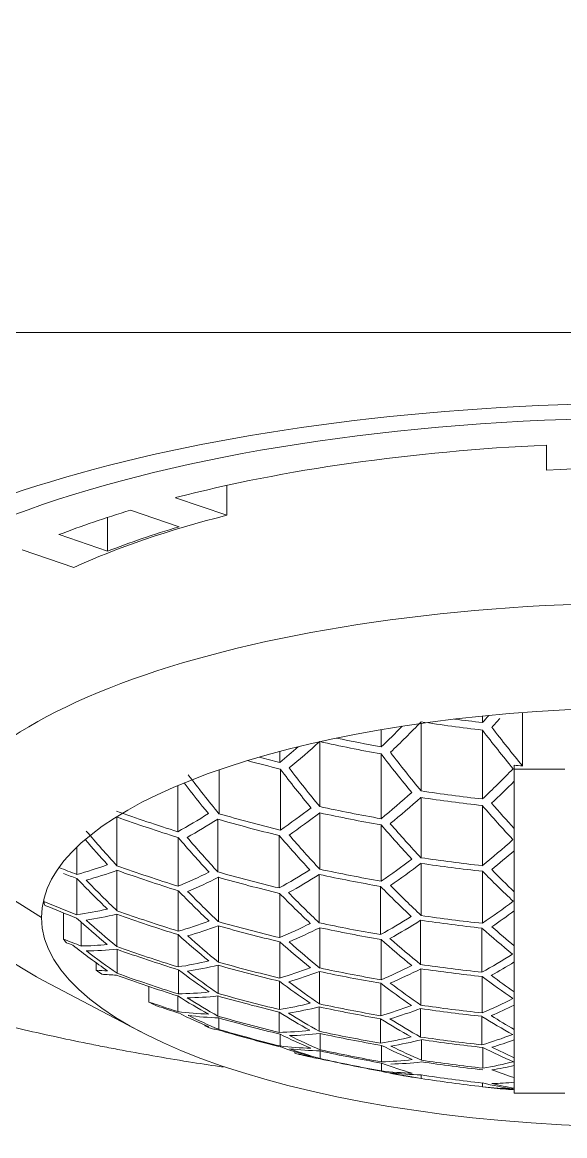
# Model space of a CAD drawing. Header units: millimetres. Extents: x 13295 to 13889, y -332 to 508.
# Drawn here: x 13409.14 to 13416.66, y 206.23 to 221.67 of the extents above; entities that cross this region are included whole.
import ezdxf

# ---------------------------------------------------------------- set-up
doc = ezdxf.new("R2010")
doc.units = ezdxf.units.MM

msp = doc.modelspace()

# ---------------------------------------------------------------- linework, layer by layer
at = {"linetype": 'Continuous', "lineweight": 18}
for p, q in [((13437.426, 217.366), (13398.392, 217.366)), ((13416.409, 215.461), (13416.409, 215.807)), ((13411.979, 214.834), (13411.979, 215.249)), ((13411.264, 215.078), (13411.979, 214.834)), ((13411.315, 214.674), (13410.642, 214.904)), ((13410.325, 214.335), (13410.325, 214.805)), ((13409.652, 214.566), (13410.325, 214.335)), ((13409.858, 214.108), (13409.143, 214.353)), ((13415.519, 212.051), (13415.519, 211.961)), ((13416.074, 212.1), (13416.074, 211.359)), ((13414.669, 211.949), (13414.669, 211.014)), ((13414.117, 211.863), (13414.117, 211.624)), ((13415.519, 211.857), (13415.519, 210.902)), ((13413.266, 211.696), (13413.266, 210.796)), ((13412.711, 211.561), (13412.711, 211.409)), ((13414.116, 211.526), (13414.116, 210.628)), ((13411.869, 211.306), (13411.869, 210.697)), ((13412.719, 211.315), (13412.719, 210.472)), ((13415.959, 211.369), (13415.959, 211.317)), ((13416.659, 211.317), (13415.959, 211.317)), ((13415.959, 211.317), (13415.959, 206.825)), ((13411.298, 211.088), (13411.298, 210.448)), ((13414.668, 210.923), (13414.668, 210.087)), ((13415.518, 210.811), (13415.518, 209.977)), ((13410.455, 210.652), (13410.455, 209.976)), ((13413.266, 210.71), (13413.266, 209.928)), ((13411.853, 210.622), (13411.853, 209.892)), ((13414.116, 210.542), (13414.116, 209.762)), ((13411.305, 210.366), (13411.305, 209.693)), ((13412.703, 210.396), (13412.703, 209.669)), ((13409.9, 210.235), (13409.9, 209.855)), ((13410.455, 209.913), (13410.455, 209.353)), ((13414.67, 210.01), (13414.67, 209.287)), ((13415.52, 209.9), (13415.52, 209.179)), ((13409.897, 209.799), (13409.897, 209.297)), ((13411.86, 209.816), (13411.86, 209.202)), ((13413.258, 209.855), (13413.258, 209.186)), ((13411.305, 209.63), (13411.305, 209.07)), ((13412.71, 209.594), (13412.71, 208.98)), ((13414.108, 209.69), (13414.108, 209.022)), ((13409.441, 209.512), (13409.441, 209.479)), ((13409.713, 209.324), (13409.713, 208.961)), ((13410.452, 209.304), (13410.452, 208.858)), ((13409.959, 209.196), (13409.959, 208.864)), ((13411.86, 209.145), (13411.86, 208.641)), ((13413.264, 209.118), (13413.264, 208.56)), ((13414.662, 209.221), (13414.662, 208.609)), ((13415.512, 209.112), (13415.512, 208.5)), ((13411.302, 209.022), (13411.302, 208.574)), ((13414.114, 208.954), (13414.114, 208.396)), ((13410.456, 208.819), (13410.456, 208.487)), ((13412.71, 208.923), (13412.71, 208.42)), ((13410.168, 208.631), (13410.168, 208.53)), ((13411.306, 208.535), (13411.306, 208.2)), ((13411.857, 208.598), (13411.857, 208.206)), ((13413.262, 208.511), (13413.262, 208.062)), ((13414.666, 208.549), (13414.666, 208.045)), ((13412.707, 208.377), (13412.707, 207.983)), ((13414.112, 208.347), (13414.112, 207.898)), ((13415.516, 208.441), (13415.516, 207.937)), ((13409.531, 208.333), (13410.788, 207.674)), ((13410.898, 208.302), (13410.898, 208.087)), ((13411.298, 208.172), (13411.298, 207.956)), ((13411.853, 208.172), (13411.853, 207.894)), ((13412.703, 207.948), (13412.703, 207.668)), ((13413.258, 208.021), (13413.258, 207.683)), ((13414.662, 207.998), (13414.662, 207.603)), ((13415.512, 207.89), (13415.512, 207.494)), ((13411.671, 207.769), (13411.671, 207.756)), ((13411.866, 207.868), (13411.866, 207.709)), ((13414.108, 207.857), (13414.108, 207.517)), ((13412.716, 207.642), (13412.716, 207.479)), ((13413.271, 207.651), (13413.271, 207.426)), ((13414.676, 207.566), (13414.676, 207.281)), ((13414.121, 207.486), (13414.121, 207.259)), ((13415.526, 207.458), (13415.526, 207.172)), ((13412.918, 207.399), (13412.918, 207.377)), ((13413.271, 207.41), (13413.271, 207.305)), ((13414.121, 207.242), (13414.121, 207.133)), ((13414.67, 207.077), (13414.67, 207.028)), ((13415.52, 206.965), (13415.52, 206.914)), ((13416.659, 206.825), (13415.959, 206.825))]:
    msp.add_line(p, q, dxfattribs=at)
at = {"linetype": 'Continuous', "lineweight": 13}
msp.add_line((13409.409, 209.261), (13407.909, 210.201), dxfattribs=at)
at = {"linetype": 'Continuous', "lineweight": 18}
for start, end in [(260.4886, 260.9816), (263.6001, 264.0424)]:
    msp.add_arc((13417.909, 227.854), 21.077, start, end, dxfattribs=at)
for centre, major_axis, ratio, start_param, end_param in [((13417.909, 212.08), (-12.6, 0), 0.34202, 4.712389, 6.043786), ((13417.909, 212.08), (-12, 0), 0.34202, 3.141593, 6.283185), ((13417.909, 212.08), (11, 0), 0.34202, 1.707586, 2.219405), ((13417.909, 212.08), (-10, 0), 0.34202, 4.561821, 4.862957), ((13417.909, 212.08), (11, 0), 0.34202, 2.292515, 2.419874), ((13417.909, 212.08), (-10, 0), 0.34202, 5.347219, 5.648355), ((13417.909, 212.08), (10.05, 0), 0.34202, 2.286486, 2.425903), ((13417.909, 210.201), (-10, 0), 0.34202, 3.141593, 6.283185), ((13417.909, 209.261), (-8.5, 0), 0.34202, 4.859983, 6.283185), ((13412.922, 228.839), (3.928, 19.891), 0.469846, 3.798501, 3.807652), ((13417.909, 209.261), (8.5, 0), 0.34202, 1.423202, 1.71839), ((13412.22, 228.978), (3.88, 19.647), 0.469846, 3.730076, 3.759748), ((13412.35, 228.952), (-3.889, -19.695), 0.469846, 0.587723, 0.631033), ((13417.909, 230.326), (-19.799, 0), 0.939693, 1.40639, 1.449766), ((13417.909, 230.377), (19.743, 0), 0.939693, 4.571362, 4.591017), ((13413.052, 228.813), (-3.936, -19.932), 0.469846, 0.65636, 0.667741), ((13419.376, 228.144), (4.07, -20.61), 0.469846, 5.522612, 5.56555), ((13417.909, 230.102), (20.026, 0), 0.939693, 4.490231, 4.521864), ((13419.246, 228.118), (-4.072, 20.622), 0.469846, 2.381227, 2.42414), ((13411.516, 229.117), (3.824, 19.368), 0.469846, 3.660758, 3.686901), ((13411.646, 229.091), (-3.835, -19.422), 0.469846, 0.518824, 0.562204), ((13417.909, 230.05), (-20.075, 0), 0.939693, 1.33736, 1.380673), ((13417.909, 229.773), (-20.316, 0), 0.939693, 1.289159, 1.31244), ((13417.909, 229.824), (20.274, 0), 0.939693, 4.438549, 4.453078), ((13417.844, 227.841), (-4.083, 20.677), 0.469846, 2.382064, 2.424849), ((13417.971, 227.866), (4.083, -20.677), 0.469846, 5.523836, 5.566619), ((13416.445, 227.565), (-4.07, 20.611), 0.469846, 2.381046, 2.423984), ((13416.569, 227.59), (4.072, -20.621), 0.469846, 5.522635, 5.565551), ((13413.625, 228.7), (3.969, 20.1), 0.469846, 3.725447, 3.767845), ((13417.909, 230.1), (-20.028, 0), 0.939693, 1.473277, 1.47902), ((13415.028, 227.285), (-4.032, 20.418), 0.469846, 2.386027, 2.420455), ((13415.17, 227.313), (4.037, -20.443), 0.469846, 5.519528, 5.562863), ((13413.753, 228.675), (-3.976, -20.134), 0.469846, 0.583498, 0.614509), ((13412.921, 228.839), (3.928, 19.89), 0.469846, 3.657555, 3.699893), ((13417.909, 229.822), (20.276, 0), 0.939693, 4.551883, 4.594219), ((13413.051, 228.813), (-3.936, -19.931), 0.469846, 0.515431, 0.557678), ((13417.909, 229.771), (-20.318, 0), 0.939693, 1.410561, 1.452807), ((13418.542, 227.979), (-4.081, 20.665), 0.469846, 2.452417, 2.494295), ((13418.672, 228.005), (4.079, -20.659), 0.469846, 5.593928, 5.624707), ((13417.909, 228.992), (20.812, 0), 0.939693, 4.345714, 4.389115), ((13417.909, 228.937), (-20.837, 0), 0.939693, 1.20497, 1.248307), ((13411.51, 229.118), (3.824, 19.365), 0.469846, 3.517923, 3.560989), ((13417.909, 229.269), (20.666, 0), 0.939693, 4.415766, 4.458507), ((13412.225, 228.977), (3.88, 19.649), 0.469846, 3.588801, 3.63135), ((13412.349, 228.952), (-3.889, -19.694), 0.469846, 0.446895, 0.489345), ((13417.909, 229.547), (20.487, 0), 0.939693, 4.483739, 4.526141), ((13417.909, 229.495), (-20.523, 0), 0.939693, 1.342551, 1.384875), ((13411.64, 229.092), (-3.835, -19.419), 0.469846, 0.376391, 0.419335), ((13417.909, 229.218), (-20.696, 0), 0.939693, 1.273801, 1.316486), ((13417.142, 227.703), (-4.079, 20.659), 0.469846, 2.45219, 2.494082), ((13417.267, 227.727), (4.081, -20.665), 0.469846, 5.594005, 5.635884), ((13413.052, 226.895), (3.936, -19.932), 0.469846, 5.583285, 5.626825), ((13414.327, 227.147), (-4.004, 20.275), 0.469846, 2.446966, 2.489708), ((13414.456, 227.172), (4.009, -20.304), 0.469846, 5.588327, 5.631012), ((13415.731, 227.424), (-4.054, 20.53), 0.469846, 2.450096, 2.492276), ((13415.867, 227.451), (4.057, -20.547), 0.469846, 5.592152, 5.63429), ((13417.909, 210.201), (10, 0), 0.34202, 3.141593, 3.719155), ((13412.922, 226.869), (-3.928, 19.891), 0.469846, 2.452933, 2.484684), ((13414.326, 228.562), (4.004, 20.275), 0.469846, 3.655022, 3.69654), ((13413.624, 228.7), (3.969, 20.099), 0.469846, 3.587499, 3.62909), ((13417.909, 229.268), (20.667, 0), 0.939693, 4.554888, 4.596406), ((13414.456, 228.536), (-4.009, -20.304), 0.469846, 0.513265, 0.543656), ((13417.909, 228.156), (21.058, 0), 0.939693, 4.309509, 4.322242), ((13411.521, 229.116), (3.825, 19.369), 0.469846, 3.374584, 3.418084), ((13411.65, 229.09), (-3.836, -19.424), 0.469846, 0.233457, 0.276833), ((13417.909, 228.433), (21.008, 0), 0.939693, 4.349678, 4.392617), ((13417.909, 228.382), (-21.02, 0), 0.939693, 1.208294, 1.251207), ((13412.223, 228.977), (3.88, 19.648), 0.469846, 3.447679, 3.490229), ((13417.909, 228.714), (20.926, 0), 0.939693, 4.418756, 4.460935), ((13412.915, 228.84), (3.927, 19.888), 0.469846, 3.51849, 3.560422), ((13417.909, 228.992), (20.812, 0), 0.939693, 4.487372, 4.529083), ((13413.753, 228.675), (-3.976, -20.134), 0.469846, 0.445823, 0.487341), ((13417.909, 229.218), (-20.696, 0), 0.939693, 1.413655, 1.455114), ((13417.844, 227.841), (-4.083, 20.677), 0.469846, 2.521384, 2.562552), ((13417.97, 227.866), (4.083, -20.677), 0.469846, 5.663118, 5.693352), ((13417.909, 228.105), (-21.064, 0), 0.939693, 1.171111, 1.180762), ((13412.22, 226.731), (-3.88, 19.647), 0.469846, 2.509984, 2.55311), ((13412.35, 226.756), (3.889, -19.695), 0.469846, 5.652153, 5.695462), ((13412.353, 228.951), (-3.889, -19.696), 0.469846, 0.306244, 0.348691), ((13417.909, 228.659), (-20.945, 0), 0.939693, 1.277779, 1.319913), ((13413.045, 228.815), (-3.935, -19.93), 0.469846, 0.37694, 0.418786), ((13417.909, 228.941), (-20.836, 0), 0.939693, 1.345643, 1.387307), ((13413.625, 227.008), (-3.969, 20.1), 0.469846, 2.51534, 2.557738), ((13413.753, 227.034), (3.976, -20.134), 0.469846, 5.657366, 5.699687), ((13415.028, 227.285), (-4.032, 20.418), 0.469846, 2.518998, 2.560705), ((13415.158, 227.311), (4.036, -20.441), 0.469846, 5.660168, 5.701833), ((13416.433, 227.563), (-4.07, 20.61), 0.469846, 2.520448, 2.561757), ((13416.569, 227.59), (4.072, -20.621), 0.469846, 5.662367, 5.70365), ((13417.909, 227.603), (21.064, 0), 0.939693, 4.298661, 4.322204), ((13417.909, 209.731), (-8.5, 0), 0.34202, 0.086579, 0.104307), ((13417.909, 227.551), (-21.058, 0), 0.939693, 1.157693, 1.180433), ((13415.028, 228.423), (4.032, 20.418), 0.469846, 3.586749, 3.627686), ((13412.219, 228.978), (3.88, 19.647), 0.469846, 3.305509, 3.348931), ((13412.349, 228.952), (-3.889, -19.694), 0.469846, 0.164427, 0.20774), ((13417.909, 227.828), (-21.076, 0), 0.939693, 1.209131, 1.251916), ((13417.909, 227.878), (21.076, 0), 0.939693, 4.350903, 4.393686), ((13414.32, 228.563), (4.003, 20.274), 0.469846, 3.518888, 3.560023), ((13417.909, 228.714), (20.926, 0), 0.939693, 4.556989, 4.597984), ((13415.158, 228.397), (-4.036, -20.441), 0.469846, 0.445103, 0.474813), ((13417.909, 209.261), (8.5, 0), 0.34202, 3.141593, 6.283185), ((13411.516, 226.592), (-3.824, 19.368), 0.469846, 2.578857, 2.622428), ((13411.646, 226.617), (3.835, -19.422), 0.469846, 5.720982, 5.764362), ((13412.925, 228.838), (3.928, 19.892), 0.469846, 3.37895, 3.421286), ((13413.055, 228.813), (-3.936, -19.933), 0.469846, 0.237628, 0.279874), ((13417.909, 228.156), (21.058, 0), 0.939693, 4.420995, 4.462885), ((13417.909, 228.104), (-21.064, 0), 0.939693, 1.279484, 1.321362), ((13413.628, 228.7), (3.969, 20.1), 0.469846, 3.449685, 3.491274), ((13413.758, 228.674), (-3.976, -20.135), 0.469846, 0.308249, 0.349765), ((13417.909, 228.437), (21.008, 0), 0.939693, 4.489107, 4.530417), ((13417.909, 228.382), (-21.02, 0), 0.939693, 1.347986, 1.389267), ((13414.45, 228.537), (-4.009, -20.303), 0.469846, 0.377325, 0.418401), ((13417.909, 228.663), (-20.943, 0), 0.939693, 1.41514, 1.456102), ((13417.136, 227.701), (-4.079, 20.659), 0.469846, 2.588924, 2.62966), ((13417.272, 227.728), (4.081, -20.665), 0.469846, 5.730754, 5.760375), ((13417.909, 227.084), (20.956, 0), 0.939693, 4.310529, 4.323257), ((13417.909, 209.731), (-8.5, 0), 0.34202, 0.268013, 0.28636), ((13412.921, 226.869), (-3.928, 19.89), 0.469846, 2.583292, 2.62563), ((13413.051, 226.895), (3.936, -19.931), 0.469846, 5.725507, 5.767755), ((13415.861, 227.45), (4.057, -20.547), 0.469846, 5.729666, 5.770628), ((13417.909, 227.033), (-20.939, 0), 0.939693, 1.170812, 1.175338), ((13410.82, 226.454), (-3.762, 19.054), 0.469846, 2.642952, 2.692842), ((13412.921, 228.839), (3.928, 19.89), 0.469846, 3.242907, 3.280145), ((13413.051, 228.813), (-3.936, -19.931), 0.469846, 0.095968, 0.139506), ((13417.909, 227.325), (21.02, 0), 0.939693, 4.349702, 4.392618), ((13417.909, 227.276), (-21.009, 0), 0.939693, 1.208113, 1.251051), ((13414.326, 227.147), (-4.004, 20.275), 0.469846, 2.586645, 2.628163), ((13414.456, 227.172), (4.009, -20.304), 0.469846, 5.728463, 5.769921), ((13415.731, 227.424), (-4.054, 20.53), 0.469846, 2.588609, 2.629602), ((13410.95, 226.48), (3.775, -19.115), 0.469846, 5.790855, 5.834599), ((13413.624, 228.7), (3.969, 20.099), 0.469846, 3.310806, 3.353207), ((13415.725, 228.285), (4.054, 20.529), 0.469846, 3.519144, 3.559768), ((13413.624, 228.7), (3.969, 20.099), 0.469846, 3.195381, 3.211685), ((13417.909, 209.731), (-8.5, 0), 0.34202, 0.42577, 0.44731), ((13412.225, 226.732), (-3.88, 19.649), 0.469846, 2.651836, 2.694385), ((13413.753, 228.675), (-3.976, -20.134), 0.469846, 0.169618, 0.211942), ((13412.349, 226.756), (3.889, -19.694), 0.469846, 5.79384, 5.83629), ((13417.909, 227.551), (-21.058, 0), 0.939693, 1.279256, 1.321149), ((13417.909, 227.601), (21.064, 0), 0.939693, 4.421072, 4.46295), ((13414.33, 228.561), (4.004, 20.276), 0.469846, 3.381955, 3.423473), ((13414.456, 228.536), (-4.009, -20.304), 0.469846, 0.240722, 0.282181), ((13417.909, 227.828), (-21.076, 0), 0.939693, 1.348451, 1.389619), ((13417.909, 227.878), (21.076, 0), 0.939693, 4.490184, 4.531351), ((13415.033, 228.422), (4.032, 20.419), 0.469846, 3.451089, 3.492026), ((13415.158, 228.397), (-4.036, -20.441), 0.469846, 0.309732, 0.350624), ((13417.909, 228.16), (21.058, 0), 0.939693, 4.557584, 4.59832), ((13417.909, 228.106), (-21.064, 0), 0.939693, 1.416229, 1.456951), ((13415.855, 228.26), (-4.057, -20.546), 0.469846, 0.377568, 0.407836), ((13413.753, 228.675), (-3.976, -20.134), 0.469846, 0.048973, 0.069861), ((13417.909, 226.716), (-20.812, 0), 0.939693, 1.204121, 1.247522), ((13417.909, 226.772), (20.838, 0), 0.939693, 4.346595, 4.389929), ((13413.624, 227.008), (-3.969, 20.099), 0.469846, 2.654095, 2.695686), ((13413.753, 227.034), (3.976, -20.134), 0.469846, 5.795844, 5.837362), ((13415.028, 227.285), (-4.032, 20.418), 0.469846, 2.655499, 2.696437), ((13415.158, 227.311), (4.036, -20.441), 0.469846, 5.797191, 5.838083), ((13416.433, 227.563), (-4.07, 20.61), 0.469846, 2.656321, 2.696876), ((13416.563, 227.588), (4.072, -20.621), 0.469846, 5.797579, 5.827816), ((13414.326, 228.562), (4.004, 20.275), 0.469846, 3.242832, 3.285574), ((13417.909, 227.048), (20.944, 0), 0.939693, 4.419219, 4.461357), ((13417.985, 226.25), (20.525, 0.966), 0.939571, 4.316006, 4.336669), ((13417.909, 209.731), (-8.5, 0), 0.34202, 0.600805, 0.62212), ((13417.987, 226.198), (-20.49, -0.965), 0.939571, 1.179063, 1.195072), ((13411.51, 226.591), (-3.824, 19.365), 0.469846, 2.722197, 2.765262), ((13414.456, 228.536), (-4.009, -20.304), 0.469846, 0.100867, 0.143553), ((13411.64, 226.616), (3.835, -19.419), 0.469846, 5.86385, 5.906795), ((13417.909, 226.994), (-20.926, 0), 0.939693, 1.277163, 1.319342), ((13415.028, 228.423), (4.032, 20.418), 0.469846, 3.314439, 3.356149), ((13417.909, 227.325), (21.02, 0), 0.939693, 4.489434, 4.530717), ((13415.731, 228.284), (4.054, 20.53), 0.469846, 3.384056, 3.425051), ((13417.909, 227.602), (21.064, 0), 0.939693, 4.557821, 4.598544), ((13416.433, 228.146), (4.07, 20.61), 0.469846, 3.452047, 3.492603), ((13416.563, 228.12), (-4.072, -20.621), 0.469846, 0.31012, 0.340356), ((13415.028, 228.423), (4.032, 20.418), 0.469846, 3.17278, 3.216182), ((13410.818, 226.454), (-3.762, 19.053), 0.469846, 2.79455, 2.837718), ((13410.948, 226.48), (3.774, -19.114), 0.469846, 5.935925, 5.97967), ((13415.168, 228.395), (-4.037, -20.443), 0.469846, 0.032037, 0.075373), ((13417.909, 226.49), (20.696, 0), 0.939693, 4.415393, 4.458079), ((13412.915, 226.868), (-3.927, 19.888), 0.469846, 2.722763, 2.764696), ((13415.158, 228.397), (-4.036, -20.441), 0.469846, 0.172709, 0.214374), ((13413.045, 226.894), (3.935, -19.93), 0.469846, 5.8644, 5.906245), ((13417.909, 227.271), (-21.008, 0), 0.939693, 1.347514, 1.388824), ((13415.861, 228.259), (-4.057, -20.547), 0.469846, 0.242207, 0.283169), ((13417.909, 227.549), (-21.058, 0), 0.939693, 1.415991, 1.456727), ((13415.725, 227.423), (-4.054, 20.529), 0.469846, 2.723418, 2.764041), ((13415.855, 227.448), (4.057, -20.546), 0.469846, 5.865027, 5.895295), ((13415.731, 228.284), (4.054, 20.529), 0.469846, 3.140997, 3.147042), ((13417.909, 209.731), (-8.5, 0), 0.34202, 0.746744, 0.765167), ((13417.909, 226.439), (-20.667, 0), 0.939693, 1.274032, 1.316775), ((13414.32, 227.145), (-4.003, 20.274), 0.469846, 2.723162, 2.764297), ((13414.45, 227.171), (4.009, -20.303), 0.469846, 5.864784, 5.90586), ((13415.861, 228.259), (-4.057, -20.547), 0.469846, 6.280611, 6.288317), ((13417.909, 225.885), (-20.275, 0), 0.939693, 1.26745, 1.311751), ((13417.909, 225.936), (20.317, 0), 0.939693, 4.410352, 4.453892), ((13415.731, 228.284), (4.054, 20.53), 0.469846, 3.245822, 3.288002), ((13412.223, 226.731), (-3.88, 19.648), 0.469846, 2.792956, 2.835506), ((13415.871, 228.257), (-4.058, -20.548), 0.469846, 0.104845, 0.14698), ((13412.353, 226.757), (3.889, -19.696), 0.469846, 5.934494, 5.976941), ((13417.909, 226.768), (20.836, 0), 0.939693, 4.487235, 4.5289), ((13417.909, 226.716), (-20.812, 0), 0.939693, 1.346064, 1.387772), ((13416.433, 228.146), (4.07, 20.61), 0.469846, 3.316174, 3.357483), ((13416.574, 228.118), (-4.072, -20.622), 0.469846, 0.175053, 0.216334), ((13417.909, 227.045), (20.943, 0), 0.939693, 4.556733, 4.597695), ((13417.909, 226.994), (-20.926, 0), 0.939693, 1.415676, 1.456669), ((13417.136, 228.007), (4.079, 20.659), 0.469846, 3.384651, 3.425386), ((13416.443, 228.144), (4.07, 20.61), 0.469846, 3.176745, 3.219684), ((13411.521, 226.593), (-3.825, 19.369), 0.469846, 2.865101, 2.908602), ((13411.65, 226.618), (3.836, -19.424), 0.469846, 6.006352, 6.049729), ((13416.573, 228.118), (-4.072, -20.622), 0.469846, 0.035361, 0.078273), ((13417.909, 226.213), (20.523, 0), 0.939693, 4.484432, 4.526754), ((13413.628, 227.009), (-3.969, 20.1), 0.469846, 2.791911, 2.8335), ((13413.758, 227.034), (3.976, -20.135), 0.469846, 5.93342, 5.974936), ((13415.033, 227.286), (-4.032, 20.419), 0.469846, 2.791159, 2.832096), ((13417.272, 227.98), (-4.081, -20.665), 0.469846, 0.243295, 0.272916), ((13415.158, 227.311), (4.036, -20.441), 0.469846, 5.932562, 5.962272), ((13417.145, 228.005), (4.079, 20.659), 0.469846, 3.12634, 3.149309), ((13417.909, 209.731), (-8.5, 0), 0.34202, 0.943217, 0.960944), ((13417.275, 227.979), (-4.081, -20.665), 0.469846, 6.26731, 6.291014), ((13417.909, 226.162), (-20.488, 0), 0.939693, 1.342407, 1.384805), ((13417.909, 225.658), (20.075, 0), 0.939693, 4.479219, 4.522529), ((13417.909, 225.607), (-20.026, 0), 0.939693, 1.337051, 1.380177), ((13417.146, 228.005), (4.079, 20.659), 0.469846, 3.248062, 3.289952), ((13417.276, 227.979), (-4.081, -20.665), 0.469846, 0.106551, 0.148429), ((13417.909, 226.49), (20.696, 0), 0.939693, 4.55553, 4.596988), ((13417.909, 226.439), (-20.666, 0), 0.939693, 1.413712, 1.45523), ((13417.849, 227.866), (4.083, 20.677), 0.469846, 3.317251, 3.358417), ((13412.219, 226.73), (-3.88, 19.647), 0.469846, 2.934254, 2.977676), ((13412.925, 226.87), (-3.928, 19.892), 0.469846, 2.861899, 2.904235), ((13417.848, 227.866), (4.083, 20.677), 0.469846, 3.177969, 3.220752), ((13412.349, 226.756), (3.889, -19.694), 0.469846, 6.075446, 6.118758), ((13417.974, 227.841), (-4.083, -20.677), 0.469846, 0.036197, 0.078983), ((13417.974, 227.841), (-4.083, -20.677), 0.469846, 0.175518, 0.205474), ((13414.456, 227.172), (4.009, -20.304), 0.469846, 6.001004, 6.031115), ((13417.909, 225.884), (-20.274, 0), 0.939693, 1.410359, 1.452697), ((13417.909, 225.381), (19.797, 0), 0.939693, 4.548049, 4.591428), ((13413.624, 227.008), (-3.969, 20.099), 0.469846, 2.929978, 2.972379), ((13418.677, 227.703), (-4.079, -20.659), 0.469846, 0.106323, 0.13682), ((13413.753, 227.034), (3.976, -20.134), 0.469846, 6.071243, 6.101969), ((13419.249, 227.59), (4.072, 20.621), 0.469846, 3.176769, 3.219684), ((13419.373, 227.565), (-4.07, -20.611), 0.469846, 0.03518, 0.066854)]:
    msp.add_ellipse(centre, major_axis=major_axis, ratio=ratio, start_param=start_param, end_param=end_param, dxfattribs=at)
at = {"linetype": 'Continuous', "lineweight": 13}
msp.add_open_spline([(13417.909, 192.205), (13417.885, 192.205), (13417.837, 192.205), (13417.766, 192.206), (13417.696, 192.206), (13417.628, 192.206), (13417.56, 192.206), (13417.495, 192.206), (13417.43, 192.206), (13417.367, 192.207), (13417.306, 192.207), (13417.245, 192.207), (13417.187, 192.208), (13417.129, 192.208), (13417.073, 192.209), (13417.018, 192.209), (13416.965, 192.21), (13416.913, 192.21), (13416.862, 192.211), (13416.813, 192.211), (13416.765, 192.212), (13416.718, 192.213), (13416.673, 192.213), (13416.629, 192.214), (13416.587, 192.215), (13416.461, 192.218), (13416.256, 192.223), (13415.976, 192.233), (13415.707, 192.246), (13415.451, 192.261), (13415.181, 192.281), (13414.89, 192.307), (13414.569, 192.342), (13414.233, 192.385), (13413.92, 192.429), (13413.619, 192.476), (13413.32, 192.525), (13412.975, 192.584), (13412.652, 192.641), (13412.374, 192.691), (13412.163, 192.728), (13411.977, 192.762), (13411.815, 192.791), (13411.677, 192.816), (13411.563, 192.836), (13411.474, 192.852), (13411.408, 192.864), (13411.366, 192.872), (13411.334, 192.878), (13411.305, 192.883), (13411.271, 192.89), (13411.237, 192.896), (13411.204, 192.902), (13411.17, 192.909), (13411.137, 192.915), (13411.105, 192.921), (13411.072, 192.928), (13411.04, 192.934), (13411.008, 192.94), (13410.976, 192.947), (13410.944, 192.953), (13410.913, 192.959), (13410.882, 192.965), (13410.851, 192.972), (13410.821, 192.978), (13410.791, 192.984), (13410.761, 192.99), (13410.731, 192.997), (13410.701, 193.003), (13410.672, 193.009), (13410.643, 193.015), (13410.614, 193.021), (13410.585, 193.027), (13410.557, 193.033), (13410.529, 193.039), (13410.501, 193.046), (13410.474, 193.052), (13410.446, 193.058), (13410.419, 193.064), (13410.392, 193.07), (13410.366, 193.076), (13410.34, 193.082), (13410.313, 193.088), (13410.288, 193.094), (13410.262, 193.1), (13410.237, 193.106), (13410.211, 193.112), (13410.186, 193.118), (13410.162, 193.123), (13410.137, 193.129), (13410.031, 193.155), (13409.844, 193.203), (13409.581, 193.276), (13409.289, 193.363), (13408.961, 193.471), (13408.591, 193.604), (13408.209, 193.752), (13407.897, 193.882), (13407.659, 193.985), (13407.498, 194.057), (13407.339, 194.128), (13407.182, 194.201), (13407.027, 194.274), (13406.873, 194.347), (13406.722, 194.421), (13406.572, 194.496), (13406.424, 194.572), (13406.277, 194.648), (13406.093, 194.746), (13405.874, 194.866), (13405.623, 195.009), (13405.379, 195.155), (13405.143, 195.303), (13404.913, 195.453), (13404.69, 195.605), (13404.474, 195.759), (13404.265, 195.915), (13404.062, 196.073), (13403.813, 196.277), (13403.52, 196.531), (13403.19, 196.844), (13402.872, 197.17), (13402.612, 197.459), (13402.403, 197.704), (13402.242, 197.902), (13402.085, 198.103), (13401.931, 198.308), (13401.781, 198.517), (13401.635, 198.729), (13401.491, 198.946), (13401.351, 199.165), (13401.215, 199.389), (13401.082, 199.616), (13400.951, 199.848), (13400.823, 200.086), (13400.698, 200.329), (13400.577, 200.576), (13400.458, 200.828), (13400.344, 201.083), (13400.232, 201.343), (13400.125, 201.606), (13400.02, 201.874), (13399.918, 202.145), (13399.82, 202.421), (13399.725, 202.701), (13399.632, 202.984), (13399.543, 203.272), (13399.457, 203.564), (13399.373, 203.86), (13399.292, 204.16), (13399.214, 204.464), (13399.139, 204.772), (13399.037, 205.208), (13398.913, 205.781), (13398.773, 206.501), (13398.642, 207.248), (13398.52, 208.022), (13398.406, 208.823), (13398.3, 209.651), (13398.202, 210.506), (13398.112, 211.389), (13398.026, 212.323), (13397.946, 213.315), (13397.87, 214.368), (13397.801, 215.46), (13397.741, 216.555), (13397.687, 217.667), (13397.639, 218.805), (13397.594, 220.019), (13397.556, 221.218), (13397.523, 222.416), (13397.494, 223.63), (13397.468, 224.968), (13397.45, 226.092), (13397.439, 226.962), (13397.432, 227.532), (13397.427, 228.097), (13397.422, 228.655), (13397.418, 229.208), (13397.415, 229.756), (13397.412, 230.297), (13397.41, 230.833), (13397.409, 231.362), (13397.409, 231.714), (13397.409, 231.889)], degree=3, knots=[0, 0, 0, 0, 0.00128, 0.002536, 0.003768, 0.004975, 0.006159, 0.007318, 0.008454, 0.009565, 0.010652, 0.011716, 0.012755, 0.01377, 0.014761, 0.015728, 0.01667, 0.017589, 0.018484, 0.019354, 0.020201, 0.021023, 0.021821, 0.022596, 0.023346, 0.024072, 0.029254, 0.034227, 0.038992, 0.04355, 0.047901, 0.053392, 0.059166, 0.065222, 0.071564, 0.076177, 0.081651, 0.087987, 0.095184, 0.099557, 0.103482, 0.106961, 0.109992, 0.112576, 0.114712, 0.116402, 0.117644, 0.118439, 0.118787, 0.119435, 0.12008, 0.12072, 0.121356, 0.121987, 0.122614, 0.123237, 0.123856, 0.12447, 0.12508, 0.125685, 0.126287, 0.126884, 0.127476, 0.128065, 0.128649, 0.129229, 0.129804, 0.130375, 0.130942, 0.131505, 0.132063, 0.132617, 0.133167, 0.133712, 0.134253, 0.13479, 0.135323, 0.135851, 0.136375, 0.136894, 0.13741, 0.137921, 0.138428, 0.13893, 0.139428, 0.139922, 0.140412, 0.140897, 0.141378, 0.141855, 0.142328, 0.147641, 0.15286, 0.157986, 0.165226, 0.172871, 0.180924, 0.189388, 0.192913, 0.196424, 0.199921, 0.203405, 0.206875, 0.210331, 0.213774, 0.217204, 0.220621, 0.224024, 0.227415, 0.233545, 0.239601, 0.245584, 0.251495, 0.257335, 0.263104, 0.268805, 0.274437, 0.280003, 0.285503, 0.295415, 0.305355, 0.31533, 0.325348, 0.330924, 0.336512, 0.342113, 0.347727, 0.353355, 0.358999, 0.36466, 0.370337, 0.376033, 0.381748, 0.387483, 0.393347, 0.399231, 0.405136, 0.411062, 0.417011, 0.422984, 0.428982, 0.435006, 0.441058, 0.447138, 0.453248, 0.459388, 0.465559, 0.471763, 0.478001, 0.484274, 0.490581, 0.496926, 0.503308, 0.517312, 0.531675, 0.546404, 0.561508, 0.576992, 0.592863, 0.609126, 0.625788, 0.642854, 0.661757, 0.681286, 0.701448, 0.722245, 0.741712, 0.762507, 0.784633, 0.80809, 0.827894, 0.849908, 0.874133, 0.900569, 0.910995, 0.921314, 0.931526, 0.94163, 0.951627, 0.961516, 0.971298, 0.980973, 0.99054, 1, 1, 1, 1], dxfattribs=at)
at = {"linetype": 'Continuous', "lineweight": 18}
msp.add_open_spline([(13398.362, 215.396), (13398.426, 215.146), (13398.506, 214.898), (13398.697, 214.405), (13398.808, 214.159), (13399.065, 213.671), (13399.21, 213.428), (13399.539, 212.946), (13399.722, 212.707), (13400.129, 212.231), (13400.353, 211.995), (13400.846, 211.526), (13401.116, 211.294), (13401.486, 211.007), (13401.561, 210.949), (13401.715, 210.835), (13401.951, 210.665), (13402.199, 210.497), (13402.715, 210.167), (13403.084, 209.951), (13403.875, 209.532), (13404.297, 209.328), (13404.863, 209.082), (13405.036, 209.009), (13405.213, 208.936), (13405.332, 208.888), (13405.392, 208.864), (13405.694, 208.745), (13405.943, 208.653), (13406.706, 208.383), (13407.241, 208.213), (13408.083, 207.975), (13408.371, 207.898), (13408.961, 207.751), (13409.264, 207.68), (13409.728, 207.579), (13409.885, 207.546), (13410.124, 207.498), (13410.204, 207.482), (13410.364, 207.45), (13410.766, 207.374), (13411.175, 207.303), (13411.646, 207.228), (13411.787, 207.206), (13411.928, 207.186)], degree=3, knots=[0, 0, 0, 0, 0.075696, 0.075696, 0.151392, 0.151392, 0.227088, 0.227088, 0.302784, 0.302784, 0.37848, 0.37848, 0.454176, 0.454176, 0.4731, 0.4731, 0.492024, 0.529872, 0.529872, 0.605567, 0.605567, 0.681263, 0.681263, 0.700187, 0.709649, 0.709649, 0.719111, 0.719111, 0.756959, 0.756959, 0.832655, 0.832655, 0.870503, 0.870503, 0.908351, 0.908351, 0.927275, 0.927275, 0.936737, 0.936737, 0.946199, 0.984047, 0.984047, 1, 1, 1, 1], dxfattribs=at)

doc.saveas('drawing.dxf')
